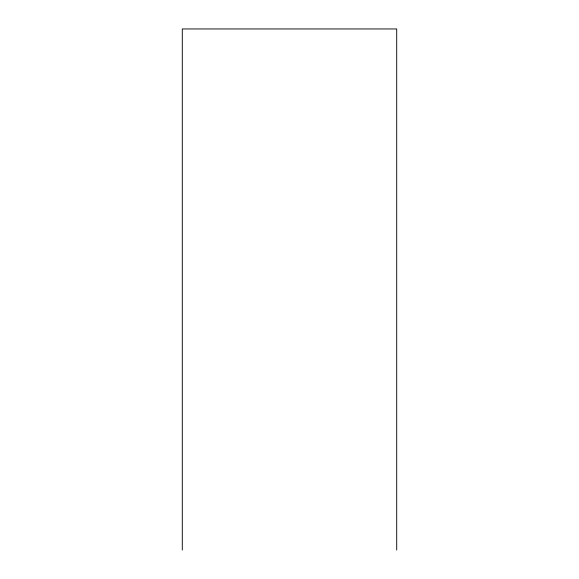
<?xml version="1.0" encoding="UTF-8"?>
<svg xmlns="http://www.w3.org/2000/svg" width="579" height="579" viewBox="0 0 579 579"><rect width="100%" height="100%" fill="white"/><g stroke="black" fill="none" stroke-linecap="round" stroke-linejoin="round"><path stroke-width="0.87" d="M396.709 550.05L396.709 28.95L182.291 28.95L182.291 550.05"/></g></svg>
